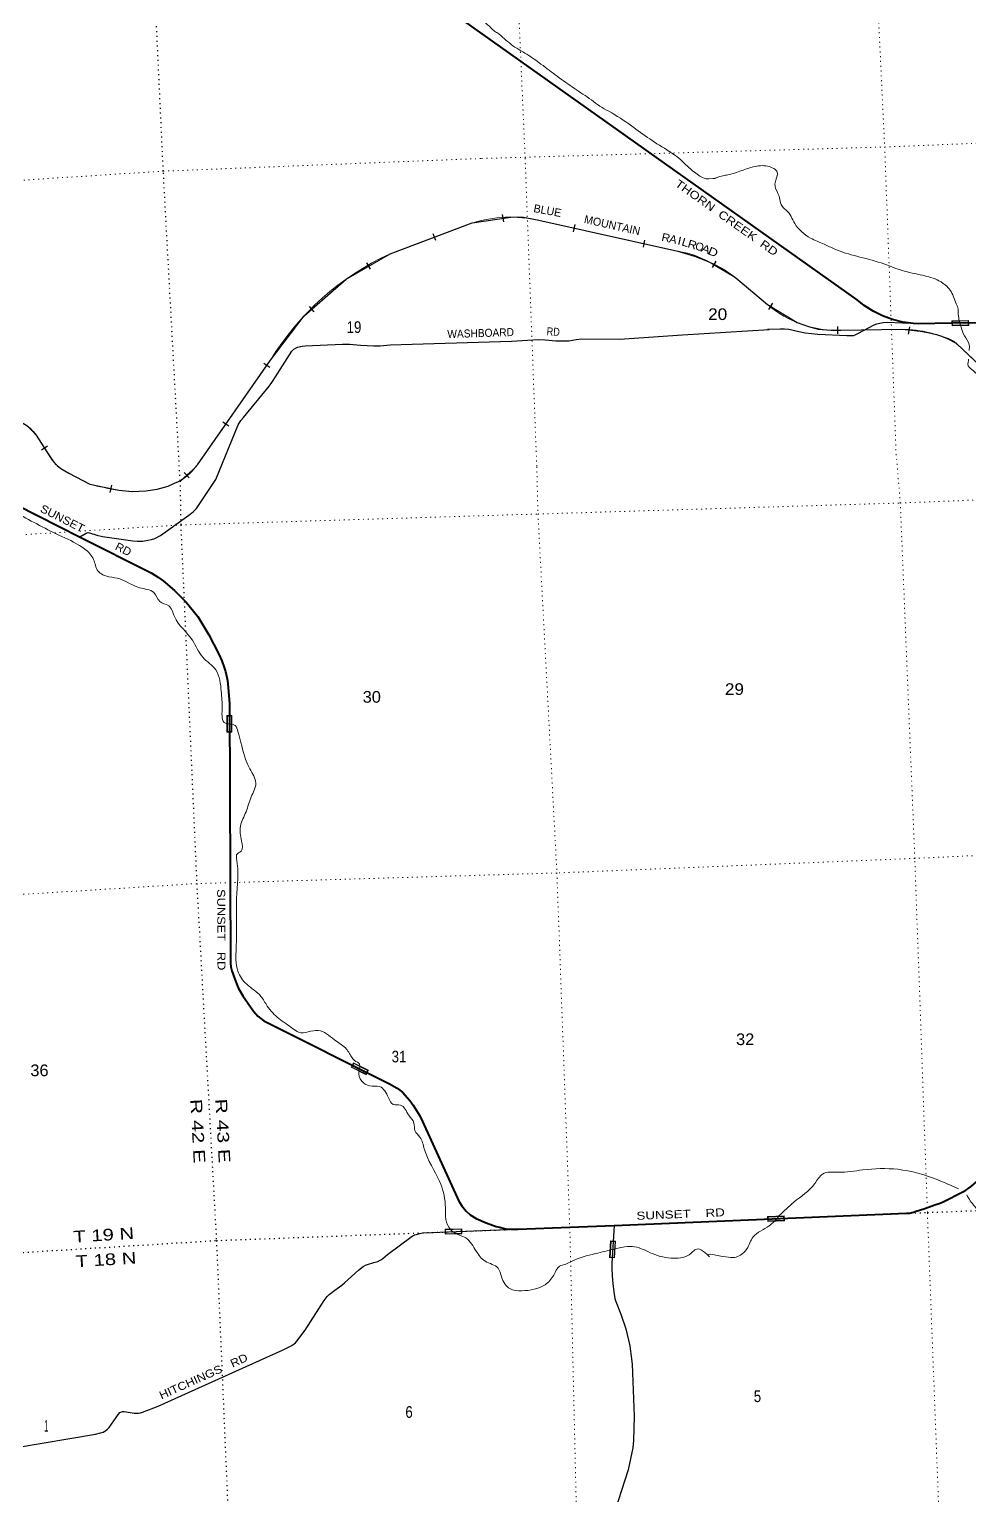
# Model space of a CAD drawing. Header units: feet. Extents: x 745759 to 1002271, y -170898 to 32007.
# Drawn here: x 885721 to 899829, y -135377 to -113385 of the extents above; entities that cross this region are included whole.
import ezdxf
from ezdxf.enums import TextEntityAlignment as Align

# ---------------------------------------------------------------- set-up
doc = ezdxf.new("R2010")
doc.units = ezdxf.units.FT
doc.header["$LTSCALE"] = 48
doc.linetypes.add('DOTTED', pattern=[1.5, 0.3, -1.2])
for name, color, linetype, lineweight in [('26', 7, 'Continuous', 40), ('29', 7, 'Continuous', 25), ('31', 7, 'Continuous', 13), ('34', 7, 'Continuous', 13), ('39', 7, 'Continuous', 13), ('6', 7, 'DOTTED', 25), ('61', 7, 'Continuous', 13), ('7', 7, 'DOTTED', 13)]:
    doc.layers.add(name, color=color, linetype=linetype, lineweight=lineweight)
doc.layers.add('27', color=7, linetype='Continuous')
doc.layers.add('30', color=7, linetype='Continuous')

msp = doc.modelspace()

# ---------------------------------------------------------------- linework, layer by layer
at = {"layer": '26'}
msp.add_line((885034.93, -120270.18), (886474.77, -120996.2), dxfattribs=at)
for points in [[(899812.95, -117788.41), (899058.26, -117802.51), (898986.43, -117797.7), (898828.17, -117774.96), (898673.14, -117735.8), (898523.06, -117680.65), (898379.57, -117610.11), (898244.24, -117524.96), (898139.89, -117440.79), (890912.37, -112313.44), (890759.8, -112219.54), (890466.35, -112070.18), (890158.9, -111952.3), (889840.81, -111867.21), (889515.57, -111815.83), (889186.74, -111798.73), (887657.82, -111728.23), (887486.93, -111721.42), (887184.58, -111684.47), (886167.76, -111505.99), (886010.63, -111488), (885719.39, -111430.69)], [(899812.95, -117788.41), (900152.15, -117782.08), (900169.16, -117781.76)], [(886474.77, -120996.2), (887546.97, -121536.85), (887661.48, -121605.57), (887729.09, -121658.63), (887900, -121803), (888074.1, -121977.47), (888249.76, -122192.17), (888415.7, -122467.68), (888561.98, -122756.05), (888609.08, -122854.62), (888646.46, -122955.45), (888664.34, -123015.63), (888695.22, -123152.24), (888710.72, -123314.25), (888721.95, -123499.14), (888738.5, -127390.34), (888744.81, -127443.42), (888757.81, -127503.6), (888802.32, -127631.59), (888855.33, -127760.56), (888922.88, -127880.67), (889085.08, -128112.01), (889149.52, -128185.04), (889195.03, -128222.45), (889239.89, -128257.02), (891126.94, -129198.27), (891238.95, -129267.39), (891318.59, -129327.57), (891429.12, -129451.17), (891478.06, -129518.9), (891577.14, -129682.21), (891620.68, -129765.1), (892167.05, -130958.37), (892208.48, -131027.93), (892275.81, -131111.23), (892336.89, -131166.17), (892425.18, -131220.19), (892576.85, -131284.75), (892724.54, -131337.75), (892778.99, -131351.58), (892796.87, -131356.46), (892869.16, -131374.31), (892945.02, -131381.21), (892980.45, -131380.57)], [(894494.49, -131324.77), (898880.31, -131142.26), (898925.73, -131137.7), (898961.49, -131130.79), (898987.5, -131123.88), (899028.22, -131110.27), (899139.67, -131073.67), (899320.7, -131012.18), (899368.84, -130994.38), (899418.42, -130974.05), (899736.29, -130814.58), (899771.12, -130795.15), (899799.57, -130776.44), (899854.15, -130735.42), (900002.4, -130608.74), (900002.92, -130609.51)], [(892980.45, -131380.57), (893054.37, -131379.23), (893829.2, -131352.46), (894494.49, -131324.77)]]:
    msp.add_lwpolyline(points, dxfattribs=at)
at = {"layer": '29'}
for points in [[(899058.26, -117802.51), (898583.73, -117784.41), (898529.01, -117787.21), (898478.79, -117795.58), (898433, -117807.31), (898389.47, -117824.62), (898146.1, -117951.96), (898104.78, -117973.74), (898081.35, -117981), (898043.39, -117983.23), (897985.34, -117983.23), (897549.94, -117963.13), (897360.16, -117940.79), (897264.15, -117920.68), (897114.55, -117889.41), (897052.03, -117880.47), (896987.28, -117880.47), (896820.46, -117889.36)], [(891133.56, -118117.98), (892956, -118060.12), (893355.62, -118039.64), (893458.23, -118040.7)], [(893458.23, -118040.7), (893621.59, -118055.81), (893686.08, -118059.74), (893812.73, -118058), (893922.75, -118035.17), (894008.86, -118025.83), (894576.29, -118034.6), (895521.49, -117965.39), (896820.46, -117889.36), (896797.53, -117889.71)], [(888516.7, -120134.8), (888856.55, -119317.45), (888894.51, -119251.55), (888932.47, -119205.75), (889325.43, -118729.92), (889370.09, -118667.37), (889414.75, -118598.12), (889660.36, -118213.88), (889691.61, -118180.37), (889745.21, -118151.33), (889812.18, -118135.69), (889861.31, -118133.46), (890417.27, -118108.88), (890522.22, -118106.65), (890691.91, -118120.05), (890888.4, -118133.46), (890984.4, -118130.11), (891133.56, -118117.98)], [(886476.88, -120995.02), (886571.9, -120942.46), (886604.24, -120933.22), (886622.71, -120935.53), (886735.88, -120970.19), (886819.02, -120990.99), (887273.99, -121055.69), (887338.66, -121060.31), (887424.11, -121060.31), (887498.02, -121048.76), (887553.45, -121037.2), (887601.95, -121021.03), (887687.4, -120974.81), (888114.66, -120672.11), (888179.32, -120621.27), (888220.9, -120581.99), (888230.13, -120572.74), (888516.7, -120134.8)], [(890146.73, -132451.35), (890189.95, -132389.2), (890216.95, -132360.84), (890303.35, -132296), (890411.35, -132217.66), (890450.5, -132185.24), (890659.74, -131996.15), (890731.29, -131942.12), (890766.39, -131920.51), (890792.04, -131909.7), (890891.94, -131879.99), (890947.29, -131862.43), (890982.48, -131846.29), (890994.84, -131839.85), (891025.8, -131819.51), (891094.44, -131761.13), (891464.33, -131485.58), (891482.56, -131475.45), (891500.79, -131466.67), (891523.06, -131458.56), (891542.63, -131453.17), (891578.41, -131444.38), (891626.33, -131436.96), (893028.98, -131380.9)], [(894494.49, -131324.77), (894459.98, -131896.85), (894459.99, -131967.09), (894466.73, -132080.55), (894477.53, -132202.11)], [(894477.53, -132202.11), (894496.45, -132356.11), (894507.25, -132420.94), (894520.75, -132464.17), (894596.35, -132653.27), (894671.95, -132874.79), (894731.35, -133128.73), (894747.55, -133250.29), (894763.75, -133404.28), (894796.15, -134182.3), (894782.65, -134549.69), (894774.55, -134657.75), (894704.35, -134987.33)], [(885529.82, -134655.69), (886712.4, -134455.78), (886788, -134436.87), (886827.15, -134422), (886852.79, -134407.16), (886893.3, -134378.78), (886917.59, -134353.13), (887057.99, -134153.23), (887078.25, -134131.6), (887093.1, -134123.49), (887118.75, -134115.39), (887144.39, -134115.41), (887295.58, -134137.02), (887317.19, -134138.35), (887357.69, -134138.35), (887388.74, -134134.3), (887419.78, -134126.21), (887651.98, -134034.37), (889531.14, -133191.53), (889658.06, -133122.63), (889714.76, -133084.81), (889736.34, -133061.87), (889860.54, -132894.38), (890146.73, -132451.35)], [(894704.35, -134987.33), (894553.16, -135454.68), (894518.07, -135543.83), (894482.96, -135589.75), (894347.96, -135708.61), (894018.56, -135978.76), (893978.06, -136027.39), (893964.56, -136081.42), (893959.16, -136259.71), (893996.96, -138539.75)]]:
    msp.add_lwpolyline(points, dxfattribs=at)
at = {"layer": '31'}
for p, q in [((891958.38, -131381.84), (892208.24, -131373.62)), ((892084.54, -131415.21), (892084.53, -131414.82)), ((892208.24, -131373.62), (892210.7, -131448.58)), ((894425.88, -131806.51), (894441.32, -131556.99)), ((894441.32, -131556.99), (894516.18, -131561.63)), ((894471.03, -131684.07), (894470.64, -131684.05))]:
    msp.add_line(p, q, dxfattribs=at)
for points in [[(892210.7, -131448.58), (891960.84, -131456.8), (891958.38, -131381.84)], [(894516.18, -131561.63), (894500.74, -131811.15), (894425.88, -131806.51)]]:
    msp.add_lwpolyline(points, dxfattribs=at)
for points in [[(892200.5, -131381.87), (891966.63, -131389.57), (891968.57, -131448.54), (892202.44, -131440.84)], [(894507.7, -131569.11), (894448.81, -131565.46), (894434.35, -131799.01), (894493.24, -131802.66)]]:
    msp.add_lwpolyline(points, close=True, dxfattribs=at)
at = {"layer": '34'}
for p, q in [((891134.99, -116752.15), (892362.76, -116290.25)), ((893366.66, -116247.74), (895448.95, -116714.26)), ((897894.77, -117898.87), (898808.91, -117885.72)), ((899635.61, -118101.43), (901253.01, -119630.4)), ((888242.58, -119916.57), (889339.43, -118349.19)), ((885823.19, -119473.66), (886097.62, -119887.97)), ((886312.04, -120042.1), (886600.78, -120194.58))]:
    msp.add_line(p, q, dxfattribs=at)
at = {"layer": '34', "lineweight": 25}
for p, q in [((892837.7, -116273.03), (892821.27, -116163.64)), ((893886.49, -116421.7), (893910.67, -116313.77)), ((891820.96, -116554.03), (891782.02, -116450.5)), ((894933.33, -116653.57), (894957.52, -116545.63)), ((890837.2, -116984.63), (890782.17, -116888.69)), ((895968.77, -116957.9), (896025.71, -116863.07)), ((889995.49, -117623.51), (889922.74, -117540.19)), ((896816.61, -117587.66), (896874.28, -117493.27)), ((897849.16, -117954.63), (897850.02, -117844.02)), ((898912.38, -117955.57), (898929.01, -117846.22)), ((889327.88, -118459.01), (889237.26, -118395.59)), ((888715.27, -119338.97), (888624.64, -119275.56)), ((885902.9, -119690.87), (885995.11, -119629.79)), ((888120.47, -120110.91), (888043.5, -120031.47)), ((886934.91, -120329.88), (886957.44, -120221.59))]:
    msp.add_line(p, q, dxfattribs=at)
for points in [[(887994.93, -120153.76), (888178.47, -119986.57), (888241.74, -119915.85), (889338.54, -118348.54), (889842.82, -117680.86), (890473.18, -117130.49), (891134.52, -116751.15), (892362.48, -116289.18), (892942.5, -116202.08), (893045.27, -116198.86), (893134.58, -116203.33), (893366.84, -116246.65), (895449.25, -116713.2), (895702.3, -116788.62), (895905.6, -116865.67), (896011.68, -116917.46), (896148.86, -116994.15), (896320.56, -117112.35), (896797.64, -117512.08), (897242.41, -117783.85), (897412.29, -117842.28), (897554.46, -117881.61), (897751.22, -117896.66), (897894.77, -117897.77), (898808.99, -117884.62), (898957.71, -117896.67), (899087.21, -117914.54), (899201.09, -117932.41), (899329.11, -117963.71), (899504.75, -118024), (899594.06, -118068.68), (899636.23, -118100.5), (901256.96, -119632.61)], [(882365.04, -120373.54), (882454.75, -120170.25), (882654.26, -119854.82), (882773.97, -119727.05), (882884.06, -119638.86), (883574.43, -119223.06), (883691.74, -119172.06), (883747.61, -119156.08), (883923.18, -119116.16), (883970.41, -119110.75), (884074.8, -119109.23), (885253.85, -119163.41), (885356.17, -119189.03), (885607.5, -119279.79), (885685.36, -119324.78), (885739.23, -119370.69), (885779.13, -119414.61), (885824.03, -119472.93), (886064.44, -119845.82), (886098.43, -119887.19), (886138.26, -119927.67), (886192.12, -119969.6), (886312.62, -120041.16), (886627.56, -120207.66)], [(886628.26, -120207.18), (886845.92, -120252.46), (887063.53, -120297.73), (887265.43, -120318.02), (887468.8, -120308), (887639.66, -120283.86), (887804.3, -120234.46), (887899.22, -120194.33), (887994.19, -120154.16)]]:
    msp.add_lwpolyline(points, dxfattribs=at)
at = {"layer": '34'}
msp.add_lwpolyline([(895996.14, -116921.32), (896319.92, -117113.25), (896797, -117512.98)], dxfattribs=at)
for centre, radius, start, end in [((892946.68, -118204.8), 2001.62, 77.88821, 106.96126), ((892817.93, -120452.18), 4064.79, 114.45813, 148.84412), ((895255.82, -118051.2), 1350.82, 56.7662, 81.77991), ((897835.18, -116314), 1585.99, 229.11122, 272.15342), ((898829.67, -119498.16), 1612.58, 60.01427, 90.7376), ((885183.19, -119973.48), 812.05, 37.98911, 85.02254), ((886609.94, -119401.47), 706.51, 223.51963, 245.06148), ((887330.19, -119221.06), 1147.25, 305.50515, 322.68169)]:
    msp.add_arc(centre, radius, start, end, dxfattribs=at)
msp.add_spline([(886628.04, -120208.26), (887063.36, -120298.82), (887468.9, -120309.1), (887804.67, -120235.5), (887994.62, -120155.17)], degree=3, dxfattribs=at)
at = {"layer": '39'}
for points in [[(891727.17, -112074.4), (891807.82, -112182.83), (891960.33, -112354.44), (892031.52, -112393.08), (892067.75, -112486.82), (892149.82, -112653.97), (892221.94, -112825.36), (892301.33, -112962.39), (892338.77, -113019.89), (892403, -113106.97), (892516.67, -113249.27), (892623.46, -113339.98), (892689.08, -113402.76), (892743.28, -113439.86), (892948.67, -113611.08), (893185.1, -113759.39), (893397.38, -113907.54), (893640.55, -114089.2), (893897.82, -114272.55), (894152.81, -114443.89), (894279.44, -114535.61), (894415.84, -114615.04), (894754.26, -114832.8), (895027.91, -115029.87), (895321.42, -115216.44), (895372.39, -115249.5), (895495.05, -115343.32), (895523.79, -115370.84), (895657.15, -115494.6), (895818.41, -115607.68), (895975.54, -115624.29), (896011.65, -115621.47), (896005.62, -115621.61), (896017.54, -115615.3), (896199.4, -115569), (896582.63, -115449.82), (896799.43, -115438.95), (896942.09, -115528.3), (896920.56, -115645.45), (896908.36, -115730.21), (896968.16, -115889.81), (896990.37, -115985.87), (897056.83, -116082.96), (897079.32, -116100.56), (897204.24, -116296.93), (897442.22, -116516.92), (897645.22, -116608.95), (897803.59, -116681.86), (898135.55, -116789.12), (898501.52, -116889.58), (898815.49, -117001.27), (899122.58, -117074.88), (899367.54, -117155.92), (899490.06, -117243.71), (899533.36, -117293.03), (899626.45, -117504.19), (899656.25, -117579.96), (899657.54, -117638.27), (899691.56, -117828.86)], [(899691.44, -117828.45), (899698.45, -117852.6), (899749.5, -117980.21), (899822.82, -118115.36), (899818.78, -118203.65)], [(899809.55, -118330.15), (899810.16, -118361.06), (899801.27, -118413.56), (899859.16, -118486.7), (899969.8, -118582.8), (900061.93, -118659.2), (900219.48, -118786.44), (900398.06, -118955.46), (900654.65, -119199.18), (900773.2, -119289.07), (900799.84, -119312.61), (900829.39, -119376.33), (900869.19, -119449.87), (900921.45, -119541.24), (900954.7, -119590.79), (900981.97, -119642.48)], [(884901.89, -120275), (885547.09, -120648.37), (886207.47, -120991.1), (886553.5, -121180.99), (886684.47, -121334.99), (886751.74, -121509.62), (886916.35, -121595.83), (887076.83, -121627.81), (887376.31, -121761.1), (887588.75, -121833.34), (887678.53, -121964.79), (887812.17, -122032.06), (887899.02, -122191.83), (888168.88, -122547.86), (888321.88, -122801.72), (888518.82, -122993.43), (888600.23, -123313.07), (888613.17, -123584.06), (888662.95, -123793.11), (888705.53, -123801.94), (888809.27, -123826.08), (888851.03, -123915.09), (888895.85, -124082.54), (889028.1, -124476.21), (889119.08, -124690.2), (889048.58, -124898.43), (888972.51, -125118.97), (888890.17, -125333.72), (888904.99, -125558.75), (888896.78, -125710.15), (888830.39, -125765.13), (888831, -125816.96), (888831, -126417.84), (888831, -126779.65), (888824.54, -127167.31), (888849.94, -127508.85), (888982.64, -127707.1), (889195.29, -127888.12), (889291.73, -128035.42), (889466.3, -128221.95), (889670.41, -128369.06), (889760.81, -128427.21), (890055.69, -128398.26), (890299.05, -128539.8), (890463.06, -128662.29), (890556.94, -128795.59), (890599.31, -128848.32), (890676.2, -128907.75), (890665.88, -129004.84), (890708.22, -129160.31), (890825.83, -129230.23), (890975.47, -129242.49), (891108.92, -129408.48), (891177.32, -129508.53), (891288.64, -129520.28), (891413.42, -129670.5), (891490.57, -129788.34), (891507.11, -129902.51), (891581.39, -129998.3), (891646.81, -130177.04), (891875.32, -130661.61), (891961.48, -131010.75), (892013.04, -131351.18), (892082.36, -131422.99), (892269.26, -131512.35), (892424.02, -131707.73), (892561.02, -131861.49), (892754.52, -131964.69), (892805.98, -132095.63), (892929.76, -132272.07), (893108.36, -132303.34), (893457.58, -132213.09), (893589.03, -132068.94), (893674.58, -131936.67), (893770.01, -131902.71), (893853.13, -131863.19), (894213.41, -131746.32), (894497, -131678.79), (894800.04, -131644.75), (895068.07, -131747.04), (895389.27, -131817.04), (895646.39, -131742.49), (895777.03, -131680.96), (895914.17, -131786.38), (895912.08, -131784.44), (896172.56, -131796.39), (896389.21, -131769.76), (896484.38, -131677.39), (896580.13, -131496.37), (896819.63, -131331.86), (896972.83, -131176.79)], [(896972.83, -131176.79), (897190.71, -130974.86), (897504.4, -130696.65), (897621.76, -130553.05), (897852.5, -130525.87), (898226.05, -130491.08), (898751.81, -130482.54), (899340.34, -130636.73), (899663.28, -130773.37)], [(899783.83, -130866.55), (899904.3, -131039.65), (899985.22, -131098.92), (900143.24, -131016.18), (900271.08, -130934.61), (900316.38, -130959.02), (900421.27, -131116.06), (900583.52, -131297.04), (900685.69, -131436.06), (900957.02, -131622.83), (901105.71, -131766.06), (901235.71, -131843.55), (901372.83, -131896.6), (901466.32, -132019.84), (901652.1, -132183.78), (901787.49, -132192.57), (902042.56, -132375.95), (902284.77, -132539.69), (902504.27, -132637.84), (902708.95, -132821.18), (902911.87, -133063.01), (903148.93, -133301.49), (903299.95, -133607.8), (903717.35, -133974.17), (904346.39, -134340.29), (904544.72, -134515.82), (904855.61, -135045.51), (905166, -135665.86), (905271.09, -135776.56), (905296.96, -135974.97), (905288.11, -136014.72)]]:
    msp.add_spline(points, degree=3, dxfattribs=at)
at = {"layer": '6'}
for points in [[(887983.23, -120155.11), (887731.34, -115512.46), (887479.56, -110116.87), (887235.44, -104795.55), (886988.33, -99447.94), (886753.44, -93979.75), (886507.23, -88654.45), (886186.22, -83218.16), (886168.47, -82803.1)], [(887983.23, -120155.11), (887992.66, -120818.35), (888232.46, -126197.51), (888527.67, -131550.33), (888758.89, -136968.1), (888854.49, -142371.05), (889062.03, -147801.84), (889292.47, -153199.51), (889512.46, -158587.5), (889739.5, -164001.41), (889953.3, -165915.98)], [(875739.6, -132314.71), (877808.6, -132176.23), (883182.85, -131878.82), (888527.67, -131550.33), (893829.2, -131352.46), (899194.27, -131129.94), (904511.51, -130921.39), (906988.47, -130806.96)]]:
    msp.add_lwpolyline(points, dxfattribs=at)
at = {"layer": '61'}
for p, q in [((899562.5, -117757.06), (899812.44, -117751.48)), ((899812.44, -117751.48), (899814.11, -117826.46)), ((888723.45, -123800.95), (888723.84, -123800.95)), ((888760.95, -123675.95), (888760.95, -123925.95)), ((888760.95, -123925.95), (888685.95, -123925.95)), ((890583.63, -128885.45), (890807.74, -128996.24)), ((890679.07, -128974.46), (890679.24, -128974.11)), ((890807.74, -128996.24), (890774.5, -129063.47)), ((896795.27, -131190.71), (897045.04, -131180)), ((896921.76, -131222.82), (896921.75, -131222.43)), ((897045.04, -131180), (897048.26, -131254.93))]:
    msp.add_line(p, q, dxfattribs=at)
for points in [[(899814.11, -117826.46), (899564.17, -117832.04), (899562.5, -117757.06)], [(888685.95, -123925.95), (888685.95, -123675.95), (888760.95, -123675.95)], [(890774.5, -129063.47), (890550.39, -128952.68), (890583.63, -128885.45)], [(897048.26, -131254.93), (896798.48, -131265.64), (896795.27, -131190.71)]]:
    msp.add_lwpolyline(points, dxfattribs=at)
for points in [[(899571.98, -117823.86), (899570.67, -117764.87), (899804.62, -117759.65), (899805.93, -117818.64)], [(888752.95, -123683.95), (888693.95, -123683.95), (888693.95, -123917.95), (888752.95, -123917.95)], [(890587.25, -128896.17), (890561.11, -128949.05), (890770.87, -129052.74), (890797.01, -128999.86)], [(896806.13, -131257.3), (896803.6, -131198.36), (897037.38, -131188.33), (897039.92, -131247.27)]]:
    msp.add_lwpolyline(points, close=True, dxfattribs=at)
at = {"layer": '7'}
msp.add_line((883084.13, -121123.31), (886380.7, -120918.5), dxfattribs=at)
for points in [[(896460.33, -73966.87), (896655.8, -77535.16), (896889.29, -82830.57), (897144.78, -88212), (897339.92, -93590.74), (897627.11, -98951.34), (898070.74, -104388.92), (898295.87, -109760.96), (898553.55, -115150.38), (898724.3, -119732.63)], [(891157.82, -74176.57), (891291.53, -77789.58), (891507.67, -83027.05), (891789.35, -88502.43), (891999.09, -93814.47), (892234.18, -99173.27), (892443.98, -100623.57), (892692.46, -104555.14), (892926.88, -109983.31), (893159.25, -115318.98), (893333.74, -119945.31)], [(876750.88, -116176.66), (877196.56, -116149.76), (882475.4, -115848.96), (887731.34, -115512.46), (892507.04, -115322.01), (898553.55, -115150.38), (903868.4, -114933.27), (906349.64, -114776.64)], [(900928.75, -165484.16), (900544.03, -163551.45), (900304.63, -158027.23), (900091.31, -152655.08), (899853.89, -147233.52), (899557.74, -142011.68), (899401.27, -136546.65), (899194.27, -131129.94), (899005.52, -125819.28), (898787.8, -120489.61), (898724.3, -119732.63)], [(893333.74, -119945.31), (893351.95, -120654.47), (893636.26, -126037.94), (893829.2, -131352.46), (893956.32, -136788.42), (894090.47, -142197.92), (894446.76, -147566.47), (894704.28, -152934.87), (894921.34, -158351.18), (895191.19, -163777.51), (895513.41, -165697.88)], [(886480.88, -120912.27), (887992.66, -120818.35), (893351.95, -120654.47), (898787.8, -120489.61), (904118.98, -120276.48), (906565.51, -120127.36)], [(906776.53, -125468.58), (904331.41, -125574.13), (899005.52, -125819.28), (893634.25, -126038.02), (888232.46, -126197.51), (882950.03, -126523.55), (877598.83, -126791.86), (875532.14, -126941.43)]]:
    msp.add_lwpolyline(points, dxfattribs=at)

# ---------------------------------------------------------------- texts
at = {"layer": '27'}
for s, rotation, width, p in [('THORN  CREEK  RD', 324.647, 1.2, (895397.16, -115727.99)), ('SUNSET', 333.241, 1.1, (885871.33, -120613.45)), ('RD', 333.241, 1.05, (886997.09, -121181.18)), ('SUNSET   RD', 270.244, 1.2, (888539.33, -126279.16)), ('SUNSET    RD', 2.383, 1.25, (894832.08, -131240.66))]:
    msp.add_text(s, height=120, rotation=rotation, dxfattribs=dict(at, width=width)).set_placement(p)
at = {"layer": '30'}
for s, rotation, width, p in [('WASHBOARD', 1.818, 0.95, (891994.35, -118016.42)), ('RD', 356.715, 0.85, (893479.75, -117973.4)), ('HITCHINGS   RD', 24.157, 1.15, (887703.18, -133935.4))]:
    msp.add_text(s, height=120, rotation=rotation, dxfattribs=dict(at, width=width)).set_placement(p)
at = {"layer": '34'}
for s, rotation, p in [('BLUE', 349.435, (893278.29, -116124.47)), ('MOUNTAIN', 347.372, (894034.99, -116286.87))]:
    msp.add_text(s, height=120, rotation=rotation, dxfattribs=at).set_placement(p)
for s, rotation, width, p in [('R', 347.372, 1.1, (895259.43, -116568.19)), ('A', 346.372, 1.05, (895366.05, -116592.28)), ('I', 347.372, 1.2, (895463.45, -116614.69)), ('L', 343.404, 1.15, (895546.28, -116637.76)), ('R', 343.404, 1.15, (895651.37, -116671.03)), ('A', 339.243, 1.25, (895850.23, -116737.74)), ('D', 338.243, 1.25, (895957.6, -116780.38))]:
    msp.add_text(s, height=120, rotation=rotation, dxfattribs=dict(at, width=width)).set_placement(p, align=Align.CENTER)
msp.add_text('O', height=120, rotation=343.404, dxfattribs=at).set_placement((895759.85, -116701.93), align=Align.CENTER)
at = {"layer": '6'}
for s, rotation, width, p in [('R 42 E', 273.157, 1.35, (888135.45, -129432.28)), ('R 43 E', 273.157, 1.35, (888510.76, -129427.81)), ('T 19 N', 3.517, 1.3, (886386.35, -131581.39)), ('T 18 N', 3.517, 1.3, (886419.97, -131950.73))]:
    msp.add_text(s, height=175, rotation=rotation, dxfattribs=dict(at, width=width)).set_placement(p)
at = {"layer": '7'}
for s, width, p in [('20', 1.1, (895904.72, -117745.05)), ('19', 0.85, (890481.22, -117938.97)), ('30', 1.05, (890722.34, -123484.39)), ('29', 1.1, (896156.39, -123368.31)), ('32', 1.05, (896323.66, -128619.13)), ('31', 0.85, (891156.82, -128878.82)), ('36', 1.05, (885736.47, -129085.27)), ('5', 0.85, (896589.66, -133972.98)), ('6', 0.85, (891363.01, -134209.76)), ('1', 0.4, (885943.54, -134418.02))]:
    msp.add_text(s, height=175, dxfattribs=dict(at, width=width)).set_placement(p)

doc.saveas('drawing.dxf')
